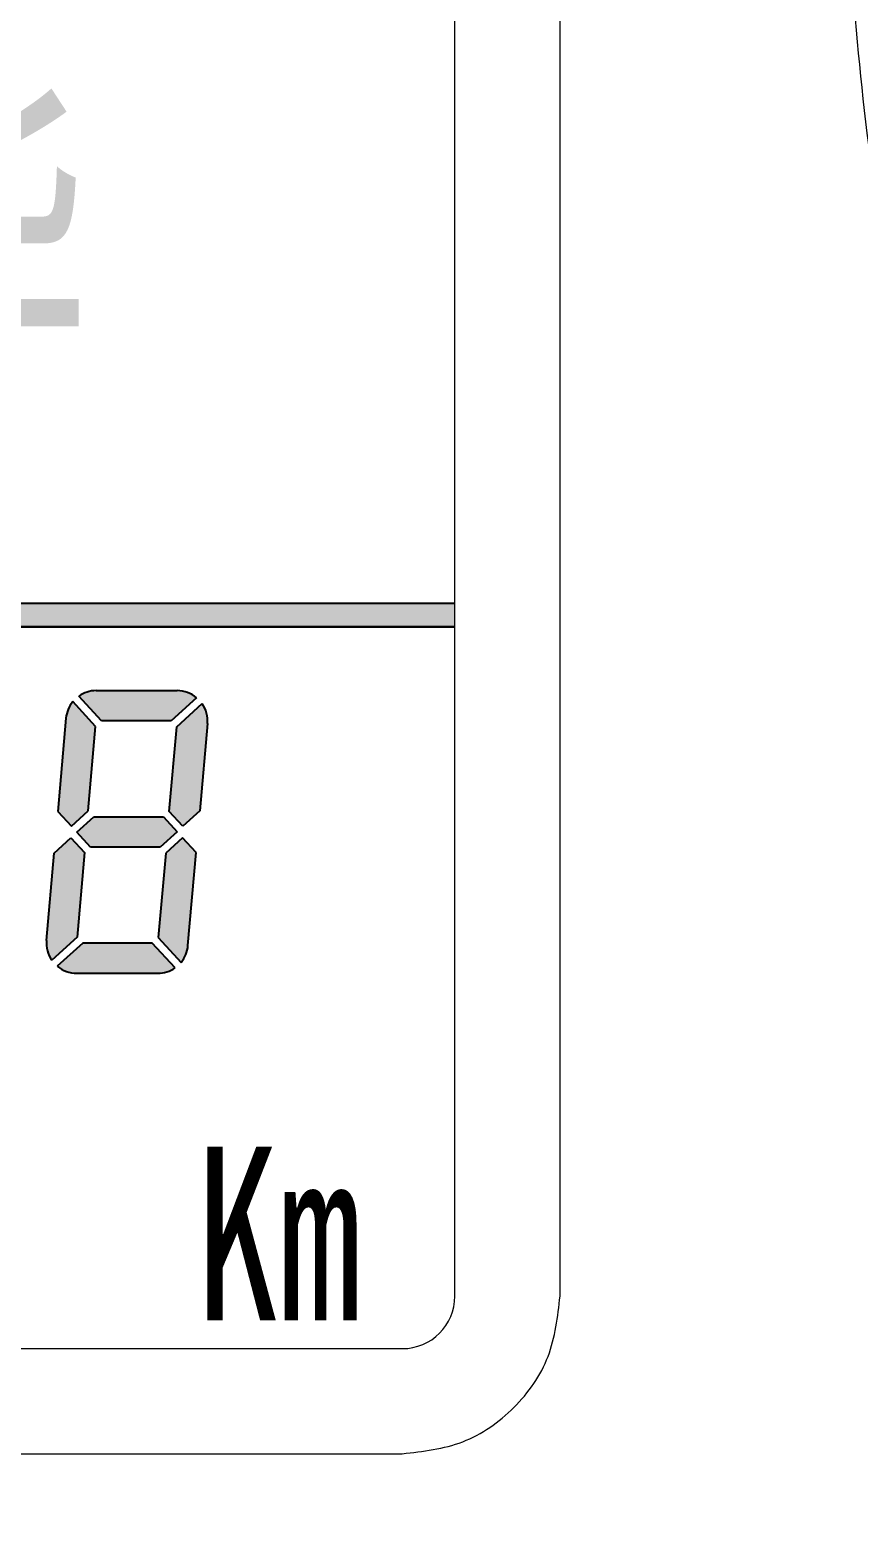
# Model space of a CAD drawing. Header units: millimetres. Extents: x 0 to 1188, y 0 to 840.
# Drawn here: x 313.56 to 329.32, y 652.73 to 681.4 of the extents above; entities that cross this region are included whole.
import ezdxf

# ---------------------------------------------------------------- set-up
doc = ezdxf.new("R2010")
doc.units = ezdxf.units.MM
doc.layers.add('7', color=7, linetype='Continuous')
doc.layers.add('DWG', color=7, linetype='Continuous')
doc.layers.add('7标注层', color=4, linetype='Continuous', lineweight=20)
doc.layers.add('细实线1', color=7, linetype='Continuous', lineweight=15)
doc.styles.add('HZTXT1', font='', dxfattribs={"width": 0.7, "height": 5})
doc.styles.add('PC_TEXTSTYLE', font='txt.shx', dxfattribs={"width": 0.8, "bigfont": 'hzfs.shx'})
doc.styles.get('HZTXT1').set_extended_font_data('楷体_GB2312')
doc.dimstyles.new('副本 (2) (2)TH_GBDIM', dxfattribs={"dimtxt": 3.5, "dimasz": 2.5, "dimexe": 2, "dimexo": 0, "dimgap": 1.5, "dimtad": 1, "dimtoh": 1, "dimdec": 1, "dimdsep": 46, "dimtxsty": 'PC_TEXTSTYLE', "dimcen": 2.5, "dimazin": 2, "dimtfac": 0.714286, "dimtdec": 1, "dimtmove": 0, "dimatfit": 3, "dimfxl": 1, "dimtolj": 1, "dimtzin": 0, "dimarcsym": 0})

# ---------------------------------------------------------------- blocks, each defined once
blk = doc.blocks.new('*D33')
at = {"layer": '7', "color": 0, "lineweight": -2, "ltscale": 5, "transparency": 16777216}
for p, q in [((136.3960392826853, 672.9639579835743), (136.3960392826853, 598.0191005330507)), ((462.480265652543, 672.9639579835743), (462.480265652543, 598.0191005330507)), ((459.980265652543, 600.0191005330507), (138.8960392826853, 600.0191005330507))]:
    blk.add_line(p, q, dxfattribs=at)
at = {"layer": '7', "color": 0, "ltscale": 5, "transparency": 16777216}
for points in [[(138.8960392826853, 600.4357671997174), (138.8960392826853, 599.6024338663841), (136.3960392826853, 600.0191005330507)], [(459.980265652543, 600.4357671997174), (459.980265652543, 599.6024338663841), (462.480265652543, 600.0191005330507)]]:
    blk.add_solid(points, dxfattribs=at)
at = {"layer": 'DEFPOINTS', "color": 0, "ltscale": 5, "transparency": 16777216}
for p in [(136.3960392826853, 672.9639579835743), (462.480265652543, 672.9639579835743), (136.3960392826853, 600.0191005330507)]:
    blk.add_point(p, dxfattribs=at)
at = {"layer": '7', "color": 0, "ltscale": 5, "transparency": 16777216, "insert": (299.4381524676141, 603.2691005330507), "char_height": 3.5, "attachment_point": 5, "style": 'PC_TEXTSTYLE'}
blk.add_mtext('\\A1;326.1', dxfattribs=at)
blk = doc.blocks.new('*D37')
at = {"layer": '7', "color": 0, "lineweight": -2, "ltscale": 5, "transparency": 16777216}
for p, q in [((462.9359242315647, 684.1645021548554), (504.84235959812, 684.1645021548554)), ((502.8423595981199, 636.9156089191947), (502.84235959812, 681.6645021548554)), ((299.4381509313532, 634.4156089191947), (504.8423595981199, 634.4156089191947))]:
    blk.add_line(p, q, dxfattribs=at)
at = {"layer": '7', "color": 0, "ltscale": 5, "transparency": 16777216}
for points in [[(502.4256929314533, 681.6645021548554), (503.2590262647867, 681.6645021548554), (502.84235959812, 684.1645021548554)], [(502.4256929314532, 636.9156089191947), (503.2590262647866, 636.9156089191947), (502.8423595981199, 634.4156089191947)]]:
    blk.add_solid(points, dxfattribs=at)
at = {"layer": 'DEFPOINTS', "color": 0, "ltscale": 5, "transparency": 16777216}
for p in [(462.9359242315647, 684.1645021548554), (502.84235959812, 684.1645021548554), (299.4381509313532, 634.4156089191947)]:
    blk.add_point(p, dxfattribs=at)
at = {"layer": '7', "color": 0, "ltscale": 5, "transparency": 16777216, "insert": (499.5923595981199, 660.5216670996301), "char_height": 3.5, "attachment_point": 5, "rotation": 90, "style": 'PC_TEXTSTYLE'}
blk.add_mtext('\\A1;49.7', dxfattribs=at)

msp = doc.modelspace()

# ---------------------------------------------------------------- hatches: boundary and pattern name
h = msp.add_hatch(color=256)
edge = h.paths.add_edge_path()
edge.add_line((316.4561485890239, 666.0373337059177), (316.1365448567634, 665.7444708427149))
edge.add_line((316.136544856763, 665.7444708427147), (315.9958918403503, 664.1367995085811))
edge.add_line((315.9958918403503, 664.1367995085811), (316.4292868236192, 663.6638318790192))
edge.add_arc((315.9868091986458, 664.0329844388511), 0.5762465280000839, 320.1622556607201, 354.9999999999768)
edge.add_line((316.5608629346337, 663.9827612446975), (316.7158218752842, 665.7539500411206))
edge.add_line((316.7158218752842, 665.7539500411199), (316.4561485890234, 666.0373337059173))
edge = h.paths.add_edge_path()
edge.add_line((314.335173703243, 666.0373337059177), (314.5948469895042, 665.7539500411201))
edge.add_line((314.5948469895042, 665.7539500411199), (314.4541939730915, 664.1462787069868))
edge.add_line((314.4541939730919, 664.1462787069868), (313.971314379426, 663.7038010820138))
edge.add_arc((314.4442820089884, 664.0329844388507), 0.5762465280000237, 174.9999999999731, 214.8377443391902, ccw=False)
edge.add_line((313.8702282730004, 664.0832076330043), (314.0155699709825, 665.7444708427147))
edge.add_line((314.015569970982, 665.7444708427147), (314.335173703243, 666.0373337059175))
h.paths.add_polyline_path([(314.4484679713786, 666.1411487756482), (314.7680717036395, 666.4340116388507), (316.0926602330322, 666.4340116388507), (316.352333519293, 666.1506279740534), (316.0327297870321, 665.8577651108508), (314.7081412576402, 665.8577651108508)])
edge = h.paths.add_edge_path()
edge.add_line((316.3466075175801, 668.1454980427147), (316.8294871112465, 668.5879756676879))
edge.add_arc((316.3565194816846, 668.2587923108508), 0.5762465280000346, -5.0000000000009095, 34.83774433924401, ccw=False)
edge.add_line((316.9305732176721, 668.2085691166972), (316.7852315196895, 666.5473059069866))
edge.add_line((316.78523151969, 666.5473059069868), (316.4656277874295, 666.2544430437842))
edge.add_line((316.4656277874286, 666.2544430437842), (316.2059545011674, 666.5378267085814))
edge.add_line((316.2059545011679, 666.5378267085812), (316.3466075175805, 668.1454980427147))
edge = h.paths.add_edge_path()
edge.add_line((314.9182039184578, 668.2587923108508), (314.4848089351889, 668.7317599404128))
edge.add_arc((314.8139922920262, 668.2587923108504), 0.5762465280002314, 90, 124.83774433923949, ccw=False)
edge.add_line((314.8139922920262, 668.8350388388508), (316.3565194816841, 668.8350388388508))
edge.add_arc((316.3565194816841, 668.2587923108504), 0.576246528000321, 50.16225566073541, 89.99999999997021, ccw=False)
edge.add_line((316.7256720415156, 668.7012699358238), (316.2427924478492, 668.2587923108504))
edge.add_line((316.2427924478492, 668.2587923108504), (314.9182039184574, 668.2587923108506))
edge = h.paths.add_edge_path()
edge.add_arc((314.8139922920258, 668.2587923108513), 0.5762465279997375, 140.1622556608079, 175.0000000000448)
edge.add_line((314.2399385560387, 668.3090155050045), (314.0849796153874, 666.5378267085812))
edge.add_line((314.0849796153874, 666.5378267085812), (314.3446529016486, 666.254443043784))
edge.add_line((314.3446529016491, 666.2544430437838), (314.6642566339095, 666.5473059069868))
edge.add_line((314.6642566339095, 666.5473059069868), (314.8049096503213, 668.1549772411202))
edge.add_line((314.8049096503217, 668.1549772411204), (314.3715146670528, 668.6279448706825))
edge = h.paths.add_edge_path()
edge.add_line((314.5580090428224, 664.0329844388507), (314.0751294491569, 663.5905068138773))
edge.add_arc((314.4442820089874, 664.0329844388498), 0.5762465279990895, 230.1622556607396, 269.9999999999702)
edge.add_line((314.444282008987, 663.4567379108507), (315.9868091986458, 663.4567379108507))
edge.add_arc((315.9868091986458, 664.0329844388511), 0.5762465280003585, 270, 304.8377443392331)
edge.add_line((316.3159925554831, 663.5600168092888), (315.8825975722142, 664.0329844388505))
edge.add_line((315.8825975722142, 664.0329844388507), (314.5580090428215, 664.0329844388507))
at = {"layer": '7标注层', "ltscale": 10}
msp.add_hatch(color=0, dxfattribs=at).paths.add_polyline_path([(321.6381402466213, 670.5002996577705), (277.2381616160856, 670.5002996577705), (277.2381616160856, 670.0481478973804), (321.6381402466213, 670.0481478973804)])

# ---------------------------------------------------------------- linework, layer by layer
at = {"color": 7, "linetype": 'Continuous', "lineweight": 15}
for p, q in [((321.6381534056422, 657.3145021512569), (321.6381534056422, 732.9144996884675)), ((323.6381532678065, 657.3145021512569), (323.6381532678065, 732.9144996884675)), ((278.2381549531278, 656.3145022201747), (320.6381532417295, 656.3145022201747)), ((278.2381549531278, 654.3145023580105), (320.6381532417295, 654.3145023580105))]:
    msp.add_line(p, q, dxfattribs=at)
for p, q in [((277.2381616160856, 670.5002996577705), (321.6381402466213, 670.5002996577705)), ((277.2381616160856, 670.5002996577705), (321.6381402466213, 670.5002996577705)), ((277.2381616160856, 670.0481478973807), (321.6381402466213, 670.0481478973809)), ((321.6381402466213, 670.0481478973809), (277.2381616160856, 670.0481478973807))]:
    msp.add_line(p, q)
msp.add_arc((320.6381531887598, 657.3145021548555), 1.000000000000028, 270, 0, dxfattribs=at)
for points, knots in [([(345.0946739559038, 647.2797200440832), (344.4887347476827, 647.8948483869895), (343.0753708660966, 649.3534681268768), (341.0222435708004, 651.8074785881627), (338.9420011136897, 654.6081046674926), (336.4106422522198, 658.5074064903513), (333.7104185346329, 663.6740272637685), (331.2743598750037, 670.230446374937), (329.6814308333248, 677.0501073944597), (328.9634455353596, 684.0073650972897), (329.1331302520512, 691.0025303818011), (330.1865159043882, 697.9215126222523), (332.1088383172766, 704.6460298459006), (334.8719845755857, 711.0790600944565), (338.4251475426547, 717.1053104996718), (342.7160489687767, 722.6289694905754), (347.6764522189283, 727.5740855445383), (353.2230871674785, 731.8276482854546), (359.2490180615364, 735.4041639729307), (363.5752521767827, 737.1063461701406), (365.7379597479162, 737.9572761538834)], [0.008380742701942891, 0.008380742701942891, 0.008380742701942891, 0.008380742701942891, 0.03156877869806652, 0.06293690444959497, 0.09423934925327603, 0.1252369152797408, 0.1877462550798076, 0.2503941230214246, 0.3126353867775365, 0.375372663289447, 0.437770266485825, 0.5000963892251392, 0.5628742617813354, 0.6251321768847254, 0.6876712317450061, 0.7502861555759142, 0.8125271543198404, 0.8752815013954968, 0.9376525555466849, 1, 1, 1, 1]), ([(320.6381532417295, 654.3145023580105), (321.0312643243713, 654.3595970229851), (321.8174866176851, 654.4497863676213), (322.8091214921665, 655.143533866679), (323.5028687620072, 656.1351688654577), (323.5930584250423, 656.9213909906293), (323.6381532678065, 657.3145021512569)], [0, 0, 0, 0, 0.2499999767326196, 0.50000003488639, 0.7499999550932084, 1, 1, 1, 1])]:
    msp.add_open_spline(points, degree=3, knots=knots, dxfattribs=at)
at = {"layer": 'DWG'}
for p, q in [((314.8049096503217, 668.1549772411199), (314.3715146670528, 668.6279448706823)), ((314.9182039184578, 668.2587923108508), (314.4848089351889, 668.7317599404128)), ((314.8139922920262, 668.8350388388508), (316.3565194816841, 668.8350388388508)), ((316.7256720415156, 668.7012699358243), (316.2427924478492, 668.2587923108508)), ((316.3466075175801, 668.1454980427147), (316.8294871112465, 668.5879756676882)), ((314.2399385560387, 668.3090155050045), (314.0849796153874, 666.5378267085812)), ((314.6642566339095, 666.5473059069868), (314.8049096503217, 668.1549772411199)), ((316.2427924478492, 668.2587923108508), (314.9182039184578, 668.2587923108508)), ((316.2059545011679, 666.5378267085812), (316.3466075175801, 668.1454980427147)), ((316.9305732176721, 668.2085691166972), (316.78523151969, 666.5473059069864)), ((314.0849796153874, 666.5378267085812), (314.3446529016491, 666.2544430437838)), ((314.3446529016491, 666.2544430437838), (314.6642566339095, 666.5473059069868)), ((314.4484679713786, 666.1411487756482), (314.7680717036395, 666.4340116388507)), ((314.7680717036395, 666.4340116388507), (316.0926602330322, 666.4340116388507)), ((316.0926602330322, 666.4340116388507), (316.352333519293, 666.1506279740534)), ((316.4656277874286, 666.2544430437842), (316.2059545011679, 666.5378267085812)), ((316.78523151969, 666.5473059069864), (316.4656277874286, 666.2544430437842)), ((314.015569970982, 665.7444708427147), (314.335173703243, 666.0373337059177)), ((314.335173703243, 666.0373337059177), (314.5948469895042, 665.7539500411199)), ((314.7081412576402, 665.8577651108508), (314.4484679713786, 666.1411487756482)), ((316.352333519293, 666.1506279740534), (316.0327297870321, 665.8577651108508)), ((316.4561485890239, 666.0373337059177), (316.136544856763, 665.7444708427147)), ((316.7158218752842, 665.7539500411203), (316.4561485890239, 666.0373337059177)), ((313.8702282730004, 664.0832076330043), (314.015569970982, 665.7444708427147)), ((314.5948469895042, 665.7539500411199), (314.4541939730919, 664.1462787069868)), ((316.0327297870321, 665.8577651108508), (314.7081412576402, 665.8577651108508)), ((316.136544856763, 665.7444708427147), (315.9958918403503, 664.1367995085816)), ((316.5608629346337, 663.982761244697), (316.7158218752842, 665.7539500411203)), ((314.4541939730919, 664.1462787069868), (313.9713143794255, 663.7038010820138)), ((314.5580090428224, 664.0329844388507), (314.0751294491564, 663.5905068138773)), ((315.8825975722142, 664.0329844388507), (314.5580090428224, 664.0329844388507)), ((316.3159925554831, 663.5600168092888), (315.8825975722142, 664.0329844388507)), ((315.9958918403503, 664.1367995085816), (316.4292868236192, 663.6638318790192)), ((314.444282008987, 663.4567379108507), (315.9868091986458, 663.4567379108507))]:
    msp.add_line(p, q, dxfattribs=at)
for centre, radius, start, end in [((314.8139922920262, 668.2587923108508), 0.5762465280000448, 140.1622556607881, 174.9999999999937), ((314.8139922920262, 668.2587923108508), 0.5762465280001214, 90, 124.8377443392343), ((316.3565194816841, 668.2587923108508), 0.5762465280000697, 50.16225566075688, 90), ((316.3565194816846, 668.2587923108508), 0.5762465280001072, 355.0000000000002, 34.8377443392355), ((314.4442820089874, 664.0329844388502), 0.5762465279997175, 174.9999999999479, 214.8377443391881), ((315.9868091986463, 664.0329844388511), 0.5762465280001328, 320.1622556607037, 354.9999999999479), ((314.444282008987, 664.0329844388498), 0.576246527998735, 230.1622556607569, 270), ((315.9868091986458, 664.0329844388509), 0.5762465280000697, 270, 304.8377443392343)]:
    msp.add_arc(centre, radius, start, end, dxfattribs=at)
at = {"layer": '细实线1'}
for p, q in [((321.6381402466213, 670.5002996577705), (277.2381616160856, 670.5002996577705)), ((277.2381616160856, 670.0481478973807), (321.6381402466213, 670.0481478973809))]:
    msp.add_line(p, q, dxfattribs=at)

# ---------------------------------------------------------------- texts
at = {"color": 0, "style": 'HZTXT1', "width": 0.7}
msp.add_text('系统准备完毕', height=5.5, dxfattribs=at).set_placement((283.2371927306907, 674.5250035662882))
at = {"style": 'HZTXT1', "width": 0.7}
msp.add_text('Km', height=3.3, dxfattribs=at).set_placement((316.7091491703794, 656.8556895481775))

# ---------------------------------------------------------------- dimensions: what is measured, and where the dimension line sits
at = {"layer": '7', "color": 4, "ltscale": 5}
dim = msp.add_linear_dim(base=(502.84235959812, 684.1645021548554), p1=(299.4381509313532, 634.4156089191947), p2=(462.9359242315647, 684.1645021548554), angle=90, dimstyle='副本 (2) (2)TH_GBDIM', dxfattribs=at)
dim.commit()
dim.dimension.update_dxf_attribs({"geometry": '*D37', "text_midpoint": (502.8423595981199, 660.5216670996301), "dimtype": 160})
dim = msp.add_linear_dim(base=(136.3960392826853, 600.0191005330507), p1=(462.480265652543, 672.9639579835743), p2=(136.3960392826853, 672.9639579835743), dimstyle='副本 (2) (2)TH_GBDIM', dxfattribs=at)
dim.commit()
dim.dimension.update_dxf_attribs({"geometry": '*D33', "text_midpoint": (299.4381524676141, 603.2691005330507)})

doc.saveas('drawing.dxf')
